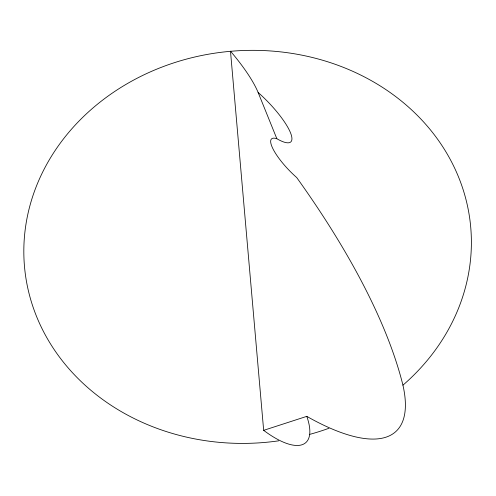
<?xml version="1.0" encoding="UTF-8"?>
<svg xmlns="http://www.w3.org/2000/svg" width="496" height="496" viewBox="0 0 496 496"><rect width="100%" height="100%" fill="white"/><g stroke="black" fill="none" stroke-linecap="round" stroke-linejoin="round"><path stroke-width="0.74" d="M402.938 385.181A589.025 213.609 42.3 0 0 296.72 177.568A34.441 9.021 46.2 0 1 273.135 149.178A34.441 9.021 46.2 0 1 276.849 138.725A45.7 11.613 45.6 0 0 290.47 132.699A45.7 11.613 45.6 0 0 258.125 92.467A90.811 23.039 44.7 0 0 230.485 51.181L263.661 430.342L306.782 416.361A228.135 75.101 46.7 0 0 402.938 385.181A223.981 196.311 -5 0 0 352.78 71.319A223.981 196.311 -5 0 0 27.237 217.124A223.981 196.311 -5 0 0 278.715 440.82M258.125 92.467L276.849 138.725M328.941 428.277A223.981 196.311 -5 0 1 309.653 434.397M306.782 416.361A71.021 26.648 48.5 0 1 263.661 430.342"/></g></svg>
